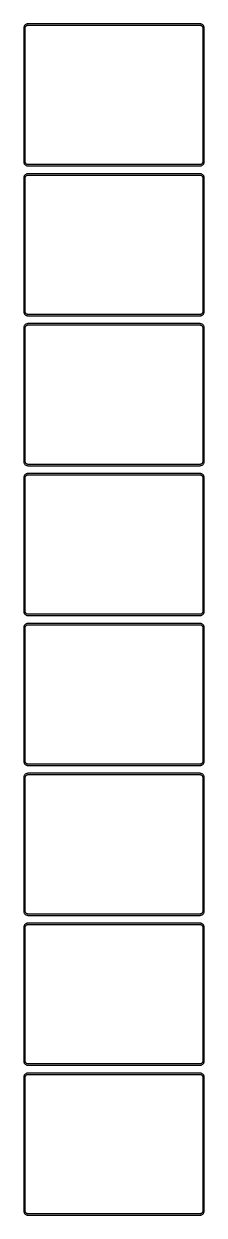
# Model space of a CAD drawing. Header units: metres. Extents: x -105 to 105, y 2528 to 5128.
# Drawn here: x -105 to 105, y 3746 to 5128 of the extents above; entities that cross this region are included whole.
import ezdxf

# ---------------------------------------------------------------- set-up
doc = ezdxf.new("R2010")
doc.units = ezdxf.units.M

msp = doc.modelspace()

# ---------------------------------------------------------------- linework, layer by layer
for p, q in [((-104.961, 5124.13), (-105, 5123.5)), ((-105, 5123.5), (-105, 4968.5)), ((-104.843, 5124.74), (-104.961, 5124.13)), ((-104.649, 5125.34), (-104.843, 5124.74)), ((-104.382, 5125.91), (-104.649, 5125.34)), ((-104.045, 5126.44), (-104.382, 5125.91)), ((-103.645, 5126.92), (-104.045, 5126.44)), ((-103.187, 5127.35), (-103.645, 5126.92)), ((-103.5, 5123), (-103.468, 5123.5)), ((-103.5, 4969), (-103.5, 5123)), ((-103.468, 5123.5), (-103.374, 5123.99)), ((-103.374, 5123.99), (-103.219, 5124.47)), ((-103.219, 5124.47), (-103.005, 5124.93)), ((-102.679, 5127.72), (-103.187, 5127.35)), ((-103.005, 5124.93), (-102.736, 5125.35)), ((-102.736, 5125.35), (-102.416, 5125.74)), ((-102.129, 5128.02), (-102.679, 5127.72)), ((-102.416, 5125.74), (-102.05, 5126.08)), ((-101.545, 5128.26), (-102.129, 5128.02)), ((-102.05, 5126.08), (-101.643, 5126.38)), ((-101.643, 5126.38), (-101.203, 5126.62)), ((-100.937, 5128.41), (-101.545, 5128.26)), ((-101.203, 5126.62), (-100.736, 5126.8)), ((-100.314, 5128.49), (-100.937, 5128.41)), ((-100.736, 5126.8), (-100.25, 5126.93)), ((100.314, 5128.49), (-100.314, 5128.49)), ((-100.25, 5126.93), (-99.7512, 5126.99)), ((-99.7512, 5126.99), (99.7512, 5126.99)), ((99.7512, 5126.99), (100.25, 5126.93)), ((100.25, 5126.93), (100.736, 5126.8)), ((100.937, 5128.41), (100.314, 5128.49)), ((100.736, 5126.8), (101.203, 5126.62)), ((101.545, 5128.26), (100.937, 5128.41)), ((101.203, 5126.62), (101.643, 5126.38)), ((102.129, 5128.02), (101.545, 5128.26)), ((101.643, 5126.38), (102.05, 5126.08)), ((102.05, 5126.08), (102.416, 5125.74)), ((102.679, 5127.72), (102.129, 5128.02)), ((102.416, 5125.74), (102.736, 5125.35)), ((103.187, 5127.35), (102.679, 5127.72)), ((102.736, 5125.35), (103.005, 5124.93)), ((103.005, 5124.93), (103.219, 5124.47)), ((103.645, 5126.92), (103.187, 5127.35)), ((103.219, 5124.47), (103.374, 5123.99)), ((103.374, 5123.99), (103.468, 5123.5)), ((103.468, 5123.5), (103.5, 5123)), ((103.5, 5123), (103.5, 4969)), ((104.045, 5126.44), (103.645, 5126.92)), ((104.382, 5125.91), (104.045, 5126.44)), ((104.649, 5125.34), (104.382, 5125.91)), ((104.843, 5124.74), (104.649, 5125.34)), ((104.961, 5124.13), (104.843, 5124.74)), ((105, 5123.5), (104.961, 5124.13)), ((105, 4968.5), (105, 5123.5)), ((-105, 4968.5), (-104.961, 4967.87)), ((-104.961, 4967.87), (-104.843, 4967.26)), ((-104.843, 4967.26), (-104.649, 4966.66)), ((-104.649, 4966.66), (-104.382, 4966.09)), ((-104.382, 4966.09), (-104.045, 4965.56)), ((-104.045, 4965.56), (-103.645, 4965.08)), ((-103.645, 4965.08), (-103.187, 4964.65)), ((-103.468, 4968.5), (-103.5, 4969)), ((-103.374, 4968.01), (-103.468, 4968.5)), ((-103.219, 4967.53), (-103.374, 4968.01)), ((-103.005, 4967.07), (-103.219, 4967.53)), ((-102.736, 4966.65), (-103.005, 4967.07)), ((-102.416, 4966.26), (-102.736, 4966.65)), ((-102.05, 4965.92), (-102.416, 4966.26)), ((-101.643, 4965.62), (-102.05, 4965.92)), ((-101.203, 4965.38), (-101.643, 4965.62)), ((-100.736, 4965.2), (-101.203, 4965.38)), ((-100.25, 4965.07), (-100.736, 4965.2)), ((-99.7512, 4965.01), (-100.25, 4965.07)), ((99.7512, 4965.01), (-99.7512, 4965.01)), ((100.25, 4965.07), (99.7512, 4965.01)), ((100.736, 4965.2), (100.25, 4965.07)), ((101.203, 4965.38), (100.736, 4965.2)), ((101.643, 4965.62), (101.203, 4965.38)), ((102.05, 4965.92), (101.643, 4965.62)), ((102.416, 4966.26), (102.05, 4965.92)), ((102.736, 4966.65), (102.416, 4966.26)), ((103.005, 4967.07), (102.736, 4966.65)), ((103.219, 4967.53), (103.005, 4967.07)), ((103.187, 4964.65), (103.645, 4965.08)), ((103.374, 4968.01), (103.219, 4967.53)), ((103.468, 4968.5), (103.374, 4968.01)), ((103.5, 4969), (103.468, 4968.5)), ((103.645, 4965.08), (104.045, 4965.56)), ((104.045, 4965.56), (104.382, 4966.09)), ((104.382, 4966.09), (104.649, 4966.66)), ((104.649, 4966.66), (104.843, 4967.26)), ((104.843, 4967.26), (104.961, 4967.87)), ((104.961, 4967.87), (105, 4968.5)), ((-104.649, 4951.34), (-104.843, 4950.74)), ((-104.382, 4951.91), (-104.649, 4951.34)), ((-104.045, 4952.44), (-104.382, 4951.91)), ((-103.645, 4952.92), (-104.045, 4952.44)), ((-103.187, 4953.35), (-103.645, 4952.92)), ((-103.187, 4964.65), (-102.679, 4964.28)), ((-102.679, 4953.72), (-103.187, 4953.35)), ((-103.005, 4950.93), (-102.736, 4951.35)), ((-102.736, 4951.35), (-102.416, 4951.74)), ((-102.679, 4964.28), (-102.129, 4963.98)), ((-102.129, 4954.02), (-102.679, 4953.72)), ((-102.416, 4951.74), (-102.05, 4952.08)), ((-102.129, 4963.98), (-101.545, 4963.74)), ((-101.545, 4954.26), (-102.129, 4954.02)), ((-102.05, 4952.08), (-101.643, 4952.38)), ((-101.643, 4952.38), (-101.203, 4952.62)), ((-101.545, 4963.74), (-100.937, 4963.59)), ((-100.937, 4954.41), (-101.545, 4954.26)), ((-101.203, 4952.62), (-100.736, 4952.8)), ((-100.937, 4963.59), (-100.314, 4963.51)), ((-100.314, 4954.49), (-100.937, 4954.41)), ((-100.736, 4952.8), (-100.25, 4952.93)), ((-100.314, 4963.51), (100.314, 4963.51)), ((100.314, 4954.49), (-100.314, 4954.49)), ((-100.25, 4952.93), (-99.7512, 4952.99)), ((-99.7512, 4952.99), (99.7512, 4952.99)), ((99.7512, 4952.99), (100.25, 4952.93)), ((100.25, 4952.93), (100.736, 4952.8)), ((100.314, 4963.51), (100.937, 4963.59)), ((100.937, 4954.41), (100.314, 4954.49)), ((100.736, 4952.8), (101.203, 4952.62)), ((100.937, 4963.59), (101.545, 4963.74)), ((101.545, 4954.26), (100.937, 4954.41)), ((101.203, 4952.62), (101.643, 4952.38)), ((101.545, 4963.74), (102.129, 4963.98)), ((102.129, 4954.02), (101.545, 4954.26)), ((101.643, 4952.38), (102.05, 4952.08)), ((102.05, 4952.08), (102.416, 4951.74)), ((102.129, 4963.98), (102.679, 4964.28)), ((102.679, 4953.72), (102.129, 4954.02)), ((102.416, 4951.74), (102.736, 4951.35)), ((102.679, 4964.28), (103.187, 4964.65)), ((103.187, 4953.35), (102.679, 4953.72)), ((102.736, 4951.35), (103.005, 4950.93)), ((103.645, 4952.92), (103.187, 4953.35)), ((104.045, 4952.44), (103.645, 4952.92)), ((104.382, 4951.91), (104.045, 4952.44)), ((104.649, 4951.34), (104.382, 4951.91)), ((104.843, 4950.74), (104.649, 4951.34)), ((-104.961, 4950.13), (-105, 4949.5)), ((-105, 4949.5), (-105, 4794.5)), ((-104.843, 4950.74), (-104.961, 4950.13)), ((-103.5, 4949), (-103.468, 4949.5)), ((-103.5, 4795), (-103.5, 4949)), ((-103.468, 4949.5), (-103.374, 4949.99)), ((-103.374, 4949.99), (-103.219, 4950.47)), ((-103.219, 4950.47), (-103.005, 4950.93)), ((103.005, 4950.93), (103.219, 4950.47)), ((103.219, 4950.47), (103.374, 4949.99)), ((103.374, 4949.99), (103.468, 4949.5)), ((103.468, 4949.5), (103.5, 4949)), ((103.5, 4949), (103.5, 4795)), ((104.961, 4950.13), (104.843, 4950.74)), ((105, 4949.5), (104.961, 4950.13)), ((105, 4794.5), (105, 4949.5)), ((-105, 4794.5), (-104.961, 4793.87)), ((-104.961, 4793.87), (-104.843, 4793.26)), ((-104.843, 4793.26), (-104.649, 4792.66)), ((-104.649, 4792.66), (-104.382, 4792.09)), ((-104.382, 4792.09), (-104.045, 4791.56)), ((-104.045, 4791.56), (-103.645, 4791.08)), ((-103.645, 4791.08), (-103.187, 4790.65)), ((-103.468, 4794.5), (-103.5, 4795)), ((-103.374, 4794.01), (-103.468, 4794.5)), ((-103.219, 4793.53), (-103.374, 4794.01)), ((-103.005, 4793.07), (-103.219, 4793.53)), ((-103.187, 4790.65), (-102.679, 4790.28)), ((-102.736, 4792.65), (-103.005, 4793.07)), ((-102.416, 4792.26), (-102.736, 4792.65)), ((-102.679, 4790.28), (-102.129, 4789.98)), ((-102.05, 4791.92), (-102.416, 4792.26)), ((-102.129, 4789.98), (-101.545, 4789.74)), ((-101.643, 4791.62), (-102.05, 4791.92)), ((-101.203, 4791.38), (-101.643, 4791.62)), ((-101.545, 4789.74), (-100.937, 4789.59)), ((-100.736, 4791.2), (-101.203, 4791.38)), ((-100.937, 4789.59), (-100.314, 4789.51)), ((-100.25, 4791.07), (-100.736, 4791.2)), ((-100.314, 4789.51), (100.314, 4789.51)), ((-99.7512, 4791.01), (-100.25, 4791.07)), ((99.7512, 4791.01), (-99.7512, 4791.01)), ((100.25, 4791.07), (99.7512, 4791.01)), ((100.736, 4791.2), (100.25, 4791.07)), ((100.314, 4789.51), (100.937, 4789.59)), ((101.203, 4791.38), (100.736, 4791.2)), ((100.937, 4789.59), (101.545, 4789.74)), ((101.643, 4791.62), (101.203, 4791.38)), ((101.545, 4789.74), (102.129, 4789.98)), ((102.05, 4791.92), (101.643, 4791.62)), ((102.416, 4792.26), (102.05, 4791.92)), ((102.129, 4789.98), (102.679, 4790.28)), ((102.736, 4792.65), (102.416, 4792.26)), ((102.679, 4790.28), (103.187, 4790.65)), ((103.005, 4793.07), (102.736, 4792.65)), ((103.219, 4793.53), (103.005, 4793.07)), ((103.187, 4790.65), (103.645, 4791.08)), ((103.374, 4794.01), (103.219, 4793.53)), ((103.468, 4794.5), (103.374, 4794.01)), ((103.5, 4795), (103.468, 4794.5)), ((103.645, 4791.08), (104.045, 4791.56)), ((104.045, 4791.56), (104.382, 4792.09)), ((104.382, 4792.09), (104.649, 4792.66)), ((104.649, 4792.66), (104.843, 4793.26)), ((104.843, 4793.26), (104.961, 4793.87)), ((104.961, 4793.87), (105, 4794.5)), ((-104.961, 4776.13), (-105, 4775.5)), ((-105, 4775.5), (-105, 4620.5)), ((-104.843, 4776.74), (-104.961, 4776.13)), ((-104.649, 4777.34), (-104.843, 4776.74)), ((-104.382, 4777.91), (-104.649, 4777.34)), ((-104.045, 4778.44), (-104.382, 4777.91)), ((-103.645, 4778.92), (-104.045, 4778.44)), ((-103.187, 4779.35), (-103.645, 4778.92)), ((-103.5, 4775), (-103.468, 4775.5)), ((-103.5, 4621), (-103.5, 4775)), ((-103.468, 4775.5), (-103.374, 4775.99)), ((-103.374, 4775.99), (-103.219, 4776.47)), ((-103.219, 4776.47), (-103.005, 4776.93)), ((-102.679, 4779.72), (-103.187, 4779.35)), ((-103.005, 4776.93), (-102.736, 4777.35)), ((-102.736, 4777.35), (-102.416, 4777.74)), ((-102.129, 4780.02), (-102.679, 4779.72)), ((-102.416, 4777.74), (-102.05, 4778.08)), ((-101.545, 4780.26), (-102.129, 4780.02)), ((-102.05, 4778.08), (-101.643, 4778.38)), ((-101.643, 4778.38), (-101.203, 4778.62)), ((-100.937, 4780.41), (-101.545, 4780.26)), ((-101.203, 4778.62), (-100.736, 4778.8)), ((-100.314, 4780.49), (-100.937, 4780.41)), ((-100.736, 4778.8), (-100.25, 4778.93)), ((100.314, 4780.49), (-100.314, 4780.49)), ((-100.25, 4778.93), (-99.7512, 4778.99)), ((-99.7512, 4778.99), (99.7512, 4778.99)), ((99.7512, 4778.99), (100.25, 4778.93)), ((100.25, 4778.93), (100.736, 4778.8)), ((100.937, 4780.41), (100.314, 4780.49)), ((100.736, 4778.8), (101.203, 4778.62)), ((101.545, 4780.26), (100.937, 4780.41)), ((101.203, 4778.62), (101.643, 4778.38)), ((102.129, 4780.02), (101.545, 4780.26)), ((101.643, 4778.38), (102.05, 4778.08)), ((102.05, 4778.08), (102.416, 4777.74)), ((102.679, 4779.72), (102.129, 4780.02)), ((102.416, 4777.74), (102.736, 4777.35)), ((103.187, 4779.35), (102.679, 4779.72)), ((102.736, 4777.35), (103.005, 4776.93)), ((103.005, 4776.93), (103.219, 4776.47)), ((103.645, 4778.92), (103.187, 4779.35)), ((103.219, 4776.47), (103.374, 4775.99)), ((103.374, 4775.99), (103.468, 4775.5)), ((103.468, 4775.5), (103.5, 4775)), ((103.5, 4775), (103.5, 4621)), ((104.045, 4778.44), (103.645, 4778.92)), ((104.382, 4777.91), (104.045, 4778.44)), ((104.649, 4777.34), (104.382, 4777.91)), ((104.843, 4776.74), (104.649, 4777.34)), ((104.961, 4776.13), (104.843, 4776.74)), ((105, 4775.5), (104.961, 4776.13)), ((105, 4620.5), (105, 4775.5)), ((-105, 4620.5), (-104.961, 4619.87)), ((-104.961, 4619.87), (-104.843, 4619.26)), ((-104.843, 4619.26), (-104.649, 4618.66)), ((-103.468, 4620.5), (-103.5, 4621)), ((-103.374, 4620.01), (-103.468, 4620.5)), ((-103.219, 4619.53), (-103.374, 4620.01)), ((-103.005, 4619.07), (-103.219, 4619.53)), ((103.219, 4619.53), (103.005, 4619.07)), ((103.374, 4620.01), (103.219, 4619.53)), ((103.468, 4620.5), (103.374, 4620.01)), ((103.5, 4621), (103.468, 4620.5)), ((104.649, 4618.66), (104.843, 4619.26)), ((104.843, 4619.26), (104.961, 4619.87)), ((104.961, 4619.87), (105, 4620.5)), ((-104.649, 4618.66), (-104.382, 4618.09)), ((-104.382, 4618.09), (-104.045, 4617.56)), ((-104.045, 4617.56), (-103.645, 4617.08)), ((-103.645, 4617.08), (-103.187, 4616.65)), ((-103.187, 4605.35), (-103.645, 4604.92)), ((-103.187, 4616.65), (-102.679, 4616.28)), ((-102.679, 4605.72), (-103.187, 4605.35)), ((-102.736, 4618.65), (-103.005, 4619.07)), ((-102.416, 4618.26), (-102.736, 4618.65)), ((-102.679, 4616.28), (-102.129, 4615.98)), ((-102.129, 4606.02), (-102.679, 4605.72)), ((-102.05, 4617.92), (-102.416, 4618.26)), ((-102.129, 4615.98), (-101.545, 4615.74)), ((-101.545, 4606.26), (-102.129, 4606.02)), ((-101.643, 4617.62), (-102.05, 4617.92)), ((-101.203, 4617.38), (-101.643, 4617.62)), ((-101.545, 4615.74), (-100.937, 4615.59)), ((-100.937, 4606.41), (-101.545, 4606.26)), ((-100.736, 4617.2), (-101.203, 4617.38)), ((-100.937, 4615.59), (-100.314, 4615.51)), ((-100.314, 4606.49), (-100.937, 4606.41)), ((-100.25, 4617.07), (-100.736, 4617.2)), ((-100.314, 4615.51), (100.314, 4615.51)), ((100.314, 4606.49), (-100.314, 4606.49)), ((-99.7512, 4617.01), (-100.25, 4617.07)), ((99.7512, 4617.01), (-99.7512, 4617.01)), ((100.25, 4617.07), (99.7512, 4617.01)), ((100.736, 4617.2), (100.25, 4617.07)), ((100.314, 4615.51), (100.937, 4615.59)), ((100.937, 4606.41), (100.314, 4606.49)), ((101.203, 4617.38), (100.736, 4617.2)), ((100.937, 4615.59), (101.545, 4615.74)), ((101.545, 4606.26), (100.937, 4606.41)), ((101.643, 4617.62), (101.203, 4617.38)), ((101.545, 4615.74), (102.129, 4615.98)), ((102.129, 4606.02), (101.545, 4606.26)), ((102.05, 4617.92), (101.643, 4617.62)), ((102.416, 4618.26), (102.05, 4617.92)), ((102.129, 4615.98), (102.679, 4616.28)), ((102.679, 4605.72), (102.129, 4606.02)), ((102.736, 4618.65), (102.416, 4618.26)), ((102.679, 4616.28), (103.187, 4616.65)), ((103.187, 4605.35), (102.679, 4605.72)), ((103.005, 4619.07), (102.736, 4618.65)), ((103.187, 4616.65), (103.645, 4617.08)), ((103.645, 4604.92), (103.187, 4605.35)), ((103.645, 4617.08), (104.045, 4617.56)), ((104.045, 4617.56), (104.382, 4618.09)), ((104.382, 4618.09), (104.649, 4618.66)), ((-104.961, 4602.13), (-105, 4601.5)), ((-105, 4601.5), (-105, 4446.5)), ((-104.843, 4602.74), (-104.961, 4602.13)), ((-104.649, 4603.34), (-104.843, 4602.74)), ((-104.382, 4603.91), (-104.649, 4603.34)), ((-104.045, 4604.44), (-104.382, 4603.91)), ((-103.645, 4604.92), (-104.045, 4604.44)), ((-103.5, 4601), (-103.468, 4601.5)), ((-103.5, 4447), (-103.5, 4601)), ((-103.468, 4601.5), (-103.374, 4601.99)), ((-103.374, 4601.99), (-103.219, 4602.47)), ((-103.219, 4602.47), (-103.005, 4602.93)), ((-103.005, 4602.93), (-102.736, 4603.35)), ((-102.736, 4603.35), (-102.416, 4603.74)), ((-102.416, 4603.74), (-102.05, 4604.08)), ((-102.05, 4604.08), (-101.643, 4604.38)), ((-101.643, 4604.38), (-101.203, 4604.62)), ((-101.203, 4604.62), (-100.736, 4604.8)), ((-100.736, 4604.8), (-100.25, 4604.93)), ((-100.25, 4604.93), (-99.7512, 4604.99)), ((-99.7512, 4604.99), (99.7512, 4604.99)), ((99.7512, 4604.99), (100.25, 4604.93)), ((100.25, 4604.93), (100.736, 4604.8)), ((100.736, 4604.8), (101.203, 4604.62)), ((101.203, 4604.62), (101.643, 4604.38)), ((101.643, 4604.38), (102.05, 4604.08)), ((102.05, 4604.08), (102.416, 4603.74)), ((102.416, 4603.74), (102.736, 4603.35)), ((102.736, 4603.35), (103.005, 4602.93)), ((103.005, 4602.93), (103.219, 4602.47)), ((103.219, 4602.47), (103.374, 4601.99)), ((103.374, 4601.99), (103.468, 4601.5)), ((103.468, 4601.5), (103.5, 4601)), ((103.5, 4601), (103.5, 4447)), ((104.045, 4604.44), (103.645, 4604.92)), ((104.382, 4603.91), (104.045, 4604.44)), ((104.649, 4603.34), (104.382, 4603.91)), ((104.843, 4602.74), (104.649, 4603.34)), ((104.961, 4602.13), (104.843, 4602.74)), ((105, 4601.5), (104.961, 4602.13)), ((105, 4446.5), (105, 4601.5)), ((-105, 4446.5), (-104.961, 4445.87)), ((-104.961, 4445.87), (-104.843, 4445.26)), ((-104.843, 4445.26), (-104.649, 4444.66)), ((-104.649, 4444.66), (-104.382, 4444.09)), ((-104.382, 4444.09), (-104.045, 4443.56)), ((-104.045, 4443.56), (-103.645, 4443.08)), ((-103.645, 4443.08), (-103.187, 4442.65)), ((-103.468, 4446.5), (-103.5, 4447)), ((-103.374, 4446.01), (-103.468, 4446.5)), ((-103.219, 4445.53), (-103.374, 4446.01)), ((-103.005, 4445.07), (-103.219, 4445.53)), ((-103.187, 4442.65), (-102.679, 4442.28)), ((-102.736, 4444.65), (-103.005, 4445.07)), ((-102.416, 4444.26), (-102.736, 4444.65)), ((-102.679, 4442.28), (-102.129, 4441.98)), ((-102.05, 4443.92), (-102.416, 4444.26)), ((-102.129, 4441.98), (-101.545, 4441.74)), ((-101.643, 4443.62), (-102.05, 4443.92)), ((-101.203, 4443.38), (-101.643, 4443.62)), ((-101.545, 4441.74), (-100.937, 4441.59)), ((-100.736, 4443.2), (-101.203, 4443.38)), ((-100.937, 4441.59), (-100.314, 4441.51)), ((-100.25, 4443.07), (-100.736, 4443.2)), ((-100.314, 4441.51), (100.314, 4441.51)), ((-99.7512, 4443.01), (-100.25, 4443.07)), ((99.7512, 4443.01), (-99.7512, 4443.01)), ((100.25, 4443.07), (99.7512, 4443.01)), ((100.736, 4443.2), (100.25, 4443.07)), ((100.314, 4441.51), (100.937, 4441.59)), ((101.203, 4443.38), (100.736, 4443.2)), ((100.937, 4441.59), (101.545, 4441.74)), ((101.643, 4443.62), (101.203, 4443.38)), ((101.545, 4441.74), (102.129, 4441.98)), ((102.05, 4443.92), (101.643, 4443.62)), ((102.416, 4444.26), (102.05, 4443.92)), ((102.129, 4441.98), (102.679, 4442.28)), ((102.736, 4444.65), (102.416, 4444.26)), ((102.679, 4442.28), (103.187, 4442.65)), ((103.005, 4445.07), (102.736, 4444.65)), ((103.219, 4445.53), (103.005, 4445.07)), ((103.187, 4442.65), (103.645, 4443.08)), ((103.374, 4446.01), (103.219, 4445.53)), ((103.468, 4446.5), (103.374, 4446.01)), ((103.5, 4447), (103.468, 4446.5)), ((103.645, 4443.08), (104.045, 4443.56)), ((104.045, 4443.56), (104.382, 4444.09)), ((104.382, 4444.09), (104.649, 4444.66)), ((104.649, 4444.66), (104.843, 4445.26)), ((104.843, 4445.26), (104.961, 4445.87)), ((104.961, 4445.87), (105, 4446.5)), ((-104.961, 4428.13), (-105, 4427.5)), ((-105, 4427.5), (-105, 4272.5)), ((-104.843, 4428.74), (-104.961, 4428.13)), ((-104.649, 4429.34), (-104.843, 4428.74)), ((-104.382, 4429.91), (-104.649, 4429.34)), ((-104.045, 4430.44), (-104.382, 4429.91)), ((-103.645, 4430.92), (-104.045, 4430.44)), ((-103.187, 4431.35), (-103.645, 4430.92)), ((-103.5, 4427), (-103.468, 4427.5)), ((-103.5, 4273), (-103.5, 4427)), ((-103.468, 4427.5), (-103.374, 4427.99)), ((-103.374, 4427.99), (-103.219, 4428.47)), ((-103.219, 4428.47), (-103.005, 4428.93)), ((-102.679, 4431.72), (-103.187, 4431.35)), ((-103.005, 4428.93), (-102.736, 4429.35)), ((-102.736, 4429.35), (-102.416, 4429.74)), ((-102.129, 4432.02), (-102.679, 4431.72)), ((-102.416, 4429.74), (-102.05, 4430.08)), ((-101.545, 4432.26), (-102.129, 4432.02)), ((-102.05, 4430.08), (-101.643, 4430.38)), ((-101.643, 4430.38), (-101.203, 4430.62)), ((-100.937, 4432.41), (-101.545, 4432.26)), ((-101.203, 4430.62), (-100.736, 4430.8)), ((-100.314, 4432.49), (-100.937, 4432.41)), ((-100.736, 4430.8), (-100.25, 4430.93)), ((100.314, 4432.49), (-100.314, 4432.49)), ((-100.25, 4430.93), (-99.7512, 4430.99)), ((-99.7512, 4430.99), (99.7512, 4430.99)), ((99.7512, 4430.99), (100.25, 4430.93)), ((100.25, 4430.93), (100.736, 4430.8)), ((100.937, 4432.41), (100.314, 4432.49)), ((100.736, 4430.8), (101.203, 4430.62)), ((101.545, 4432.26), (100.937, 4432.41)), ((101.203, 4430.62), (101.643, 4430.38)), ((102.129, 4432.02), (101.545, 4432.26)), ((101.643, 4430.38), (102.05, 4430.08)), ((102.05, 4430.08), (102.416, 4429.74)), ((102.679, 4431.72), (102.129, 4432.02)), ((102.416, 4429.74), (102.736, 4429.35)), ((103.187, 4431.35), (102.679, 4431.72)), ((102.736, 4429.35), (103.005, 4428.93)), ((103.005, 4428.93), (103.219, 4428.47)), ((103.645, 4430.92), (103.187, 4431.35)), ((103.219, 4428.47), (103.374, 4427.99)), ((103.374, 4427.99), (103.468, 4427.5)), ((103.468, 4427.5), (103.5, 4427)), ((103.5, 4427), (103.5, 4273)), ((104.045, 4430.44), (103.645, 4430.92)), ((104.382, 4429.91), (104.045, 4430.44)), ((104.649, 4429.34), (104.382, 4429.91)), ((104.843, 4428.74), (104.649, 4429.34)), ((104.961, 4428.13), (104.843, 4428.74)), ((105, 4427.5), (104.961, 4428.13)), ((105, 4272.5), (105, 4427.5)), ((-105, 4272.5), (-104.961, 4271.87)), ((-104.961, 4271.87), (-104.843, 4271.26)), ((-104.843, 4271.26), (-104.649, 4270.66)), ((-104.649, 4270.66), (-104.382, 4270.09)), ((-104.382, 4270.09), (-104.045, 4269.56)), ((-104.045, 4269.56), (-103.645, 4269.08)), ((-103.645, 4269.08), (-103.187, 4268.65)), ((-103.468, 4272.5), (-103.5, 4273)), ((-103.374, 4272.01), (-103.468, 4272.5)), ((-103.219, 4271.53), (-103.374, 4272.01)), ((-103.005, 4271.07), (-103.219, 4271.53)), ((-103.187, 4268.65), (-102.679, 4268.28)), ((-102.736, 4270.65), (-103.005, 4271.07)), ((-102.416, 4270.26), (-102.736, 4270.65)), ((-102.679, 4268.28), (-102.129, 4267.98)), ((-102.05, 4269.92), (-102.416, 4270.26)), ((-102.129, 4267.98), (-101.545, 4267.74)), ((-101.643, 4269.62), (-102.05, 4269.92)), ((-101.203, 4269.38), (-101.643, 4269.62)), ((-101.545, 4267.74), (-100.937, 4267.59)), ((-100.736, 4269.2), (-101.203, 4269.38)), ((-100.937, 4267.59), (-100.314, 4267.51)), ((-100.25, 4269.07), (-100.736, 4269.2)), ((-100.314, 4267.51), (100.314, 4267.51)), ((-99.7512, 4269.01), (-100.25, 4269.07)), ((99.7512, 4269.01), (-99.7512, 4269.01)), ((100.25, 4269.07), (99.7512, 4269.01)), ((100.736, 4269.2), (100.25, 4269.07)), ((100.314, 4267.51), (100.937, 4267.59)), ((101.203, 4269.38), (100.736, 4269.2)), ((100.937, 4267.59), (101.545, 4267.74)), ((101.643, 4269.62), (101.203, 4269.38)), ((101.545, 4267.74), (102.129, 4267.98)), ((102.05, 4269.92), (101.643, 4269.62)), ((102.416, 4270.26), (102.05, 4269.92)), ((102.129, 4267.98), (102.679, 4268.28)), ((102.736, 4270.65), (102.416, 4270.26)), ((102.679, 4268.28), (103.187, 4268.65)), ((103.005, 4271.07), (102.736, 4270.65)), ((103.219, 4271.53), (103.005, 4271.07)), ((103.187, 4268.65), (103.645, 4269.08)), ((103.374, 4272.01), (103.219, 4271.53)), ((103.468, 4272.5), (103.374, 4272.01)), ((103.5, 4273), (103.468, 4272.5)), ((103.645, 4269.08), (104.045, 4269.56)), ((104.045, 4269.56), (104.382, 4270.09)), ((104.382, 4270.09), (104.649, 4270.66)), ((104.649, 4270.66), (104.843, 4271.26)), ((104.843, 4271.26), (104.961, 4271.87)), ((104.961, 4271.87), (105, 4272.5)), ((-104.961, 4254.13), (-105, 4253.5)), ((-105, 4253.5), (-105, 4098.5)), ((-104.843, 4254.74), (-104.961, 4254.13)), ((-104.649, 4255.34), (-104.843, 4254.74)), ((-104.382, 4255.91), (-104.649, 4255.34)), ((-104.045, 4256.44), (-104.382, 4255.91)), ((-103.645, 4256.92), (-104.045, 4256.44)), ((-103.187, 4257.35), (-103.645, 4256.92)), ((-103.5, 4253), (-103.468, 4253.5)), ((-103.5, 4099), (-103.5, 4253)), ((-103.468, 4253.5), (-103.374, 4253.99)), ((-103.374, 4253.99), (-103.219, 4254.47)), ((-103.219, 4254.47), (-103.005, 4254.93)), ((-102.679, 4257.72), (-103.187, 4257.35)), ((-103.005, 4254.93), (-102.736, 4255.35)), ((-102.736, 4255.35), (-102.416, 4255.74)), ((-102.129, 4258.02), (-102.679, 4257.72)), ((-102.416, 4255.74), (-102.05, 4256.08)), ((-101.545, 4258.26), (-102.129, 4258.02)), ((-102.05, 4256.08), (-101.643, 4256.38)), ((-101.643, 4256.38), (-101.203, 4256.62)), ((-100.937, 4258.41), (-101.545, 4258.26)), ((-101.203, 4256.62), (-100.736, 4256.8)), ((-100.314, 4258.49), (-100.937, 4258.41)), ((-100.736, 4256.8), (-100.25, 4256.93)), ((100.314, 4258.49), (-100.314, 4258.49)), ((-100.25, 4256.93), (-99.7512, 4256.99)), ((-99.7512, 4256.99), (99.7512, 4256.99)), ((99.7512, 4256.99), (100.25, 4256.93)), ((100.25, 4256.93), (100.736, 4256.8)), ((100.937, 4258.41), (100.314, 4258.49)), ((100.736, 4256.8), (101.203, 4256.62)), ((101.545, 4258.26), (100.937, 4258.41)), ((101.203, 4256.62), (101.643, 4256.38)), ((102.129, 4258.02), (101.545, 4258.26)), ((101.643, 4256.38), (102.05, 4256.08)), ((102.05, 4256.08), (102.416, 4255.74)), ((102.679, 4257.72), (102.129, 4258.02)), ((102.416, 4255.74), (102.736, 4255.35)), ((103.187, 4257.35), (102.679, 4257.72)), ((102.736, 4255.35), (103.005, 4254.93)), ((103.005, 4254.93), (103.219, 4254.47)), ((103.645, 4256.92), (103.187, 4257.35)), ((103.219, 4254.47), (103.374, 4253.99)), ((103.374, 4253.99), (103.468, 4253.5)), ((103.468, 4253.5), (103.5, 4253)), ((103.5, 4253), (103.5, 4099)), ((104.045, 4256.44), (103.645, 4256.92)), ((104.382, 4255.91), (104.045, 4256.44)), ((104.649, 4255.34), (104.382, 4255.91)), ((104.843, 4254.74), (104.649, 4255.34)), ((104.961, 4254.13), (104.843, 4254.74)), ((105, 4253.5), (104.961, 4254.13)), ((105, 4098.5), (105, 4253.5)), ((-105, 4098.5), (-104.961, 4097.87)), ((-104.961, 4097.87), (-104.843, 4097.26)), ((-104.843, 4097.26), (-104.649, 4096.66)), ((-104.649, 4096.66), (-104.382, 4096.09)), ((-104.382, 4096.09), (-104.045, 4095.56)), ((-104.045, 4095.56), (-103.645, 4095.08)), ((-103.645, 4095.08), (-103.187, 4094.65)), ((-103.468, 4098.5), (-103.5, 4099)), ((-103.374, 4098.01), (-103.468, 4098.5)), ((-103.219, 4097.53), (-103.374, 4098.01)), ((-103.005, 4097.07), (-103.219, 4097.53)), ((-103.187, 4094.65), (-102.679, 4094.28)), ((-102.736, 4096.65), (-103.005, 4097.07)), ((-102.416, 4096.26), (-102.736, 4096.65)), ((-102.679, 4094.28), (-102.129, 4093.98)), ((-102.05, 4095.92), (-102.416, 4096.26)), ((-102.129, 4093.98), (-101.545, 4093.74)), ((-101.643, 4095.62), (-102.05, 4095.92)), ((-101.203, 4095.38), (-101.643, 4095.62)), ((-101.545, 4093.74), (-100.937, 4093.59)), ((-100.736, 4095.2), (-101.203, 4095.38)), ((-100.25, 4095.07), (-100.736, 4095.2)), ((-99.7512, 4095.01), (-100.25, 4095.07)), ((99.7512, 4095.01), (-99.7512, 4095.01)), ((100.25, 4095.07), (99.7512, 4095.01)), ((100.736, 4095.2), (100.25, 4095.07)), ((101.203, 4095.38), (100.736, 4095.2)), ((100.937, 4093.59), (101.545, 4093.74)), ((101.643, 4095.62), (101.203, 4095.38)), ((101.545, 4093.74), (102.129, 4093.98)), ((102.05, 4095.92), (101.643, 4095.62)), ((102.416, 4096.26), (102.05, 4095.92)), ((102.129, 4093.98), (102.679, 4094.28)), ((102.736, 4096.65), (102.416, 4096.26)), ((102.679, 4094.28), (103.187, 4094.65)), ((103.005, 4097.07), (102.736, 4096.65)), ((103.219, 4097.53), (103.005, 4097.07)), ((103.187, 4094.65), (103.645, 4095.08)), ((103.374, 4098.01), (103.219, 4097.53)), ((103.468, 4098.5), (103.374, 4098.01)), ((103.5, 4099), (103.468, 4098.5)), ((103.645, 4095.08), (104.045, 4095.56)), ((104.045, 4095.56), (104.382, 4096.09)), ((104.382, 4096.09), (104.649, 4096.66)), ((104.649, 4096.66), (104.843, 4097.26)), ((104.843, 4097.26), (104.961, 4097.87)), ((104.961, 4097.87), (105, 4098.5)), ((-104.961, 4080.13), (-105, 4079.5)), ((-104.843, 4080.74), (-104.961, 4080.13)), ((-104.649, 4081.34), (-104.843, 4080.74)), ((-104.382, 4081.91), (-104.649, 4081.34)), ((-104.045, 4082.44), (-104.382, 4081.91)), ((-103.645, 4082.92), (-104.045, 4082.44)), ((-103.187, 4083.35), (-103.645, 4082.92)), ((-103.468, 4079.5), (-103.374, 4079.99)), ((-103.374, 4079.99), (-103.219, 4080.47)), ((-103.219, 4080.47), (-103.005, 4080.93)), ((-102.679, 4083.72), (-103.187, 4083.35)), ((-103.005, 4080.93), (-102.736, 4081.35)), ((-102.736, 4081.35), (-102.416, 4081.74)), ((-102.129, 4084.02), (-102.679, 4083.72)), ((-102.416, 4081.74), (-102.05, 4082.08)), ((-101.545, 4084.26), (-102.129, 4084.02)), ((-102.05, 4082.08), (-101.643, 4082.38)), ((-101.643, 4082.38), (-101.203, 4082.62)), ((-100.937, 4084.41), (-101.545, 4084.26)), ((-101.203, 4082.62), (-100.736, 4082.8)), ((-100.937, 4093.59), (-100.314, 4093.51)), ((-100.314, 4084.49), (-100.937, 4084.41)), ((-100.736, 4082.8), (-100.25, 4082.93)), ((-100.314, 4093.51), (100.314, 4093.51)), ((100.314, 4084.49), (-100.314, 4084.49)), ((-100.25, 4082.93), (-99.7512, 4082.99)), ((-99.7512, 4082.99), (99.7512, 4082.99)), ((99.7512, 4082.99), (100.25, 4082.93)), ((100.25, 4082.93), (100.736, 4082.8)), ((100.314, 4093.51), (100.937, 4093.59)), ((100.937, 4084.41), (100.314, 4084.49)), ((100.736, 4082.8), (101.203, 4082.62)), ((101.545, 4084.26), (100.937, 4084.41)), ((101.203, 4082.62), (101.643, 4082.38)), ((102.129, 4084.02), (101.545, 4084.26)), ((101.643, 4082.38), (102.05, 4082.08)), ((102.05, 4082.08), (102.416, 4081.74)), ((102.679, 4083.72), (102.129, 4084.02)), ((102.416, 4081.74), (102.736, 4081.35)), ((103.187, 4083.35), (102.679, 4083.72)), ((102.736, 4081.35), (103.005, 4080.93)), ((103.005, 4080.93), (103.219, 4080.47)), ((103.645, 4082.92), (103.187, 4083.35)), ((103.219, 4080.47), (103.374, 4079.99)), ((103.374, 4079.99), (103.468, 4079.5)), ((104.045, 4082.44), (103.645, 4082.92)), ((104.382, 4081.91), (104.045, 4082.44)), ((104.649, 4081.34), (104.382, 4081.91)), ((104.843, 4080.74), (104.649, 4081.34)), ((104.961, 4080.13), (104.843, 4080.74)), ((105, 4079.5), (104.961, 4080.13)), ((-105, 4079.5), (-105, 3924.5)), ((-103.5, 4079), (-103.468, 4079.5)), ((-103.5, 3925), (-103.5, 4079)), ((103.468, 4079.5), (103.5, 4079)), ((103.5, 4079), (103.5, 3925)), ((105, 3924.5), (105, 4079.5)), ((-105, 3924.5), (-104.961, 3923.87)), ((-104.961, 3923.87), (-104.843, 3923.26)), ((-104.843, 3923.26), (-104.649, 3922.66)), ((-104.649, 3922.66), (-104.382, 3922.09)), ((-104.382, 3922.09), (-104.045, 3921.56)), ((-104.045, 3921.56), (-103.645, 3921.08)), ((-103.645, 3921.08), (-103.187, 3920.65)), ((-103.468, 3924.5), (-103.5, 3925)), ((-103.374, 3924.01), (-103.468, 3924.5)), ((-103.219, 3923.53), (-103.374, 3924.01)), ((-103.005, 3923.07), (-103.219, 3923.53)), ((-103.187, 3920.65), (-102.679, 3920.28)), ((-102.736, 3922.65), (-103.005, 3923.07)), ((-102.416, 3922.26), (-102.736, 3922.65)), ((-102.679, 3920.28), (-102.129, 3919.98)), ((-102.05, 3921.92), (-102.416, 3922.26)), ((-102.129, 3919.98), (-101.545, 3919.74)), ((-101.643, 3921.62), (-102.05, 3921.92)), ((-101.203, 3921.38), (-101.643, 3921.62)), ((-101.545, 3919.74), (-100.937, 3919.59)), ((-100.736, 3921.2), (-101.203, 3921.38)), ((-100.937, 3919.59), (-100.314, 3919.51)), ((-100.25, 3921.07), (-100.736, 3921.2)), ((-100.314, 3919.51), (100.314, 3919.51)), ((-99.7512, 3921.01), (-100.25, 3921.07)), ((99.7512, 3921.01), (-99.7512, 3921.01)), ((100.25, 3921.07), (99.7512, 3921.01)), ((100.736, 3921.2), (100.25, 3921.07)), ((100.314, 3919.51), (100.937, 3919.59)), ((101.203, 3921.38), (100.736, 3921.2)), ((100.937, 3919.59), (101.545, 3919.74)), ((101.643, 3921.62), (101.203, 3921.38)), ((101.545, 3919.74), (102.129, 3919.98)), ((102.05, 3921.92), (101.643, 3921.62)), ((102.416, 3922.26), (102.05, 3921.92)), ((102.129, 3919.98), (102.679, 3920.28)), ((102.736, 3922.65), (102.416, 3922.26)), ((102.679, 3920.28), (103.187, 3920.65)), ((103.005, 3923.07), (102.736, 3922.65)), ((103.219, 3923.53), (103.005, 3923.07)), ((103.187, 3920.65), (103.645, 3921.08)), ((103.374, 3924.01), (103.219, 3923.53)), ((103.468, 3924.5), (103.374, 3924.01)), ((103.5, 3925), (103.468, 3924.5)), ((103.645, 3921.08), (104.045, 3921.56)), ((104.045, 3921.56), (104.382, 3922.09)), ((104.382, 3922.09), (104.649, 3922.66)), ((104.649, 3922.66), (104.843, 3923.26)), ((104.843, 3923.26), (104.961, 3923.87)), ((104.961, 3923.87), (105, 3924.5)), ((-104.961, 3906.13), (-105, 3905.5)), ((-105, 3905.5), (-105, 3750.5)), ((-104.843, 3906.74), (-104.961, 3906.13)), ((-104.649, 3907.34), (-104.843, 3906.74)), ((-104.382, 3907.91), (-104.649, 3907.34)), ((-104.045, 3908.44), (-104.382, 3907.91)), ((-103.645, 3908.92), (-104.045, 3908.44)), ((-103.187, 3909.35), (-103.645, 3908.92)), ((-103.5, 3905), (-103.468, 3905.5)), ((-103.5, 3751), (-103.5, 3905)), ((-103.468, 3905.5), (-103.374, 3905.99)), ((-103.374, 3905.99), (-103.219, 3906.47)), ((-103.219, 3906.47), (-103.005, 3906.93)), ((-102.679, 3909.72), (-103.187, 3909.35)), ((-103.005, 3906.93), (-102.736, 3907.35)), ((-102.736, 3907.35), (-102.416, 3907.74)), ((-102.129, 3910.02), (-102.679, 3909.72)), ((-102.416, 3907.74), (-102.05, 3908.08)), ((-101.545, 3910.26), (-102.129, 3910.02)), ((-102.05, 3908.08), (-101.643, 3908.38)), ((-101.643, 3908.38), (-101.203, 3908.62)), ((-100.937, 3910.41), (-101.545, 3910.26)), ((-101.203, 3908.62), (-100.736, 3908.8)), ((-100.314, 3910.49), (-100.937, 3910.41)), ((-100.736, 3908.8), (-100.25, 3908.93)), ((100.314, 3910.49), (-100.314, 3910.49)), ((-100.25, 3908.93), (-99.7512, 3908.99)), ((-99.7512, 3908.99), (99.7512, 3908.99)), ((99.7512, 3908.99), (100.25, 3908.93)), ((100.25, 3908.93), (100.736, 3908.8)), ((100.937, 3910.41), (100.314, 3910.49)), ((100.736, 3908.8), (101.203, 3908.62)), ((101.545, 3910.26), (100.937, 3910.41)), ((101.203, 3908.62), (101.643, 3908.38)), ((102.129, 3910.02), (101.545, 3910.26)), ((101.643, 3908.38), (102.05, 3908.08)), ((102.05, 3908.08), (102.416, 3907.74)), ((102.679, 3909.72), (102.129, 3910.02)), ((102.416, 3907.74), (102.736, 3907.35)), ((103.187, 3909.35), (102.679, 3909.72)), ((102.736, 3907.35), (103.005, 3906.93)), ((103.005, 3906.93), (103.219, 3906.47)), ((103.645, 3908.92), (103.187, 3909.35)), ((103.219, 3906.47), (103.374, 3905.99)), ((103.374, 3905.99), (103.468, 3905.5)), ((103.468, 3905.5), (103.5, 3905)), ((103.5, 3905), (103.5, 3751)), ((104.045, 3908.44), (103.645, 3908.92)), ((104.382, 3907.91), (104.045, 3908.44)), ((104.649, 3907.34), (104.382, 3907.91)), ((104.843, 3906.74), (104.649, 3907.34)), ((104.961, 3906.13), (104.843, 3906.74)), ((105, 3905.5), (104.961, 3906.13)), ((105, 3750.5), (105, 3905.5)), ((-105, 3750.5), (-104.961, 3749.87)), ((-104.961, 3749.87), (-104.843, 3749.26)), ((-104.843, 3749.26), (-104.649, 3748.66)), ((-104.649, 3748.66), (-104.382, 3748.09)), ((-104.382, 3748.09), (-104.045, 3747.56)), ((-103.468, 3750.5), (-103.5, 3751)), ((-103.374, 3750.01), (-103.468, 3750.5)), ((-103.219, 3749.53), (-103.374, 3750.01)), ((-103.005, 3749.07), (-103.219, 3749.53)), ((-102.736, 3748.65), (-103.005, 3749.07)), ((-102.416, 3748.26), (-102.736, 3748.65)), ((-102.05, 3747.92), (-102.416, 3748.26)), ((-101.643, 3747.62), (-102.05, 3747.92)), ((102.05, 3747.92), (101.643, 3747.62)), ((102.416, 3748.26), (102.05, 3747.92)), ((102.736, 3748.65), (102.416, 3748.26)), ((103.005, 3749.07), (102.736, 3748.65)), ((103.219, 3749.53), (103.005, 3749.07)), ((103.374, 3750.01), (103.219, 3749.53)), ((103.468, 3750.5), (103.374, 3750.01)), ((103.5, 3751), (103.468, 3750.5)), ((104.045, 3747.56), (104.382, 3748.09)), ((104.382, 3748.09), (104.649, 3748.66)), ((104.649, 3748.66), (104.843, 3749.26)), ((104.843, 3749.26), (104.961, 3749.87)), ((104.961, 3749.87), (105, 3750.5)), ((-104.045, 3747.56), (-103.645, 3747.08)), ((-103.645, 3747.08), (-103.187, 3746.65)), ((-103.187, 3746.65), (-102.679, 3746.28)), ((-102.679, 3746.28), (-102.129, 3745.98)), ((-102.129, 3745.98), (-101.545, 3745.74)), ((-101.203, 3747.38), (-101.643, 3747.62)), ((-101.545, 3745.74), (-100.937, 3745.59)), ((-100.736, 3747.2), (-101.203, 3747.38)), ((-100.937, 3745.59), (-100.314, 3745.51)), ((-100.25, 3747.07), (-100.736, 3747.2)), ((-100.314, 3745.51), (100.314, 3745.51)), ((-99.7512, 3747.01), (-100.25, 3747.07)), ((99.7512, 3747.01), (-99.7512, 3747.01)), ((100.25, 3747.07), (99.7512, 3747.01)), ((100.736, 3747.2), (100.25, 3747.07)), ((100.314, 3745.51), (100.937, 3745.59)), ((101.203, 3747.38), (100.736, 3747.2)), ((100.937, 3745.59), (101.545, 3745.74)), ((101.643, 3747.62), (101.203, 3747.38)), ((101.545, 3745.74), (102.129, 3745.98)), ((102.129, 3745.98), (102.679, 3746.28)), ((102.679, 3746.28), (103.187, 3746.65)), ((103.187, 3746.65), (103.645, 3747.08)), ((103.645, 3747.08), (104.045, 3747.56))]:
    msp.add_line(p, q)

doc.saveas('drawing.dxf')
